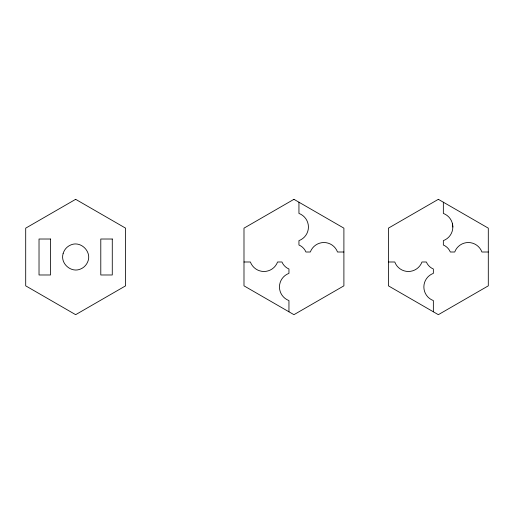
<?xml version="1.0" encoding="UTF-8"?>
<svg xmlns="http://www.w3.org/2000/svg" width="514" height="514" viewBox="0 0 514 514"><rect width="100%" height="100%" fill="white"/><g stroke="black" fill="none" stroke-linecap="round" stroke-linejoin="round"><path stroke-width="0.77" d="M343.898 252.008L337.512 252.008A14.488 14.488 0 0 0 310.321 252.008L305.933 252.008A12.985 12.985 0 0 0 298.942 245.011L298.942 240.629A14.488 14.488 0 0 0 298.942 213.432L298.942 202.201M488.3 252.008L481.914 252.008A14.488 14.488 0 0 0 454.723 252.008L450.335 252.008A12.985 12.985 0 0 0 443.344 245.011L443.344 240.629A14.488 14.488 0 0 0 443.344 213.432L443.344 202.201M243.989 261.992L250.376 261.992A14.488 14.488 0 0 0 277.573 261.992L281.955 261.992A12.985 12.985 0 0 0 288.952 268.989L288.952 273.371A14.488 14.488 0 0 0 288.952 300.568L288.952 311.799M388.398 261.992L394.778 261.992A14.488 14.488 0 0 0 421.975 261.992L426.357 261.992A12.985 12.985 0 0 0 433.353 268.989L433.353 273.371A14.488 14.488 0 0 0 433.353 300.568L433.353 311.799M452.404 223.532L452.834 227.027M63.106 253.64C60.067 263.541 71.253 273.3 80.647 268.989A12.985 12.985 0 0 0 87.643 261.992C92.334 251.905 80.749 240.321 70.656 245.011A12.985 12.985 0 0 0 63.665 252.008L63.106 253.64M75.654 199.323L25.7 228.158L25.7 285.842L75.654 314.677L125.602 285.842L125.602 228.158L75.654 199.323M293.944 199.323L243.989 228.158L243.989 285.842L293.944 314.677L343.898 285.842L343.898 228.158L293.944 199.323M438.346 199.323L388.398 228.158L388.398 285.842L438.346 314.677L488.3 285.842L488.3 228.158L438.346 199.323M50.513 239.016L39.025 239.016L39.025 274.984L50.513 274.984L50.513 239.016M112.277 239.016L100.789 239.016L100.789 274.984L112.277 274.984L112.277 239.016"/></g></svg>
